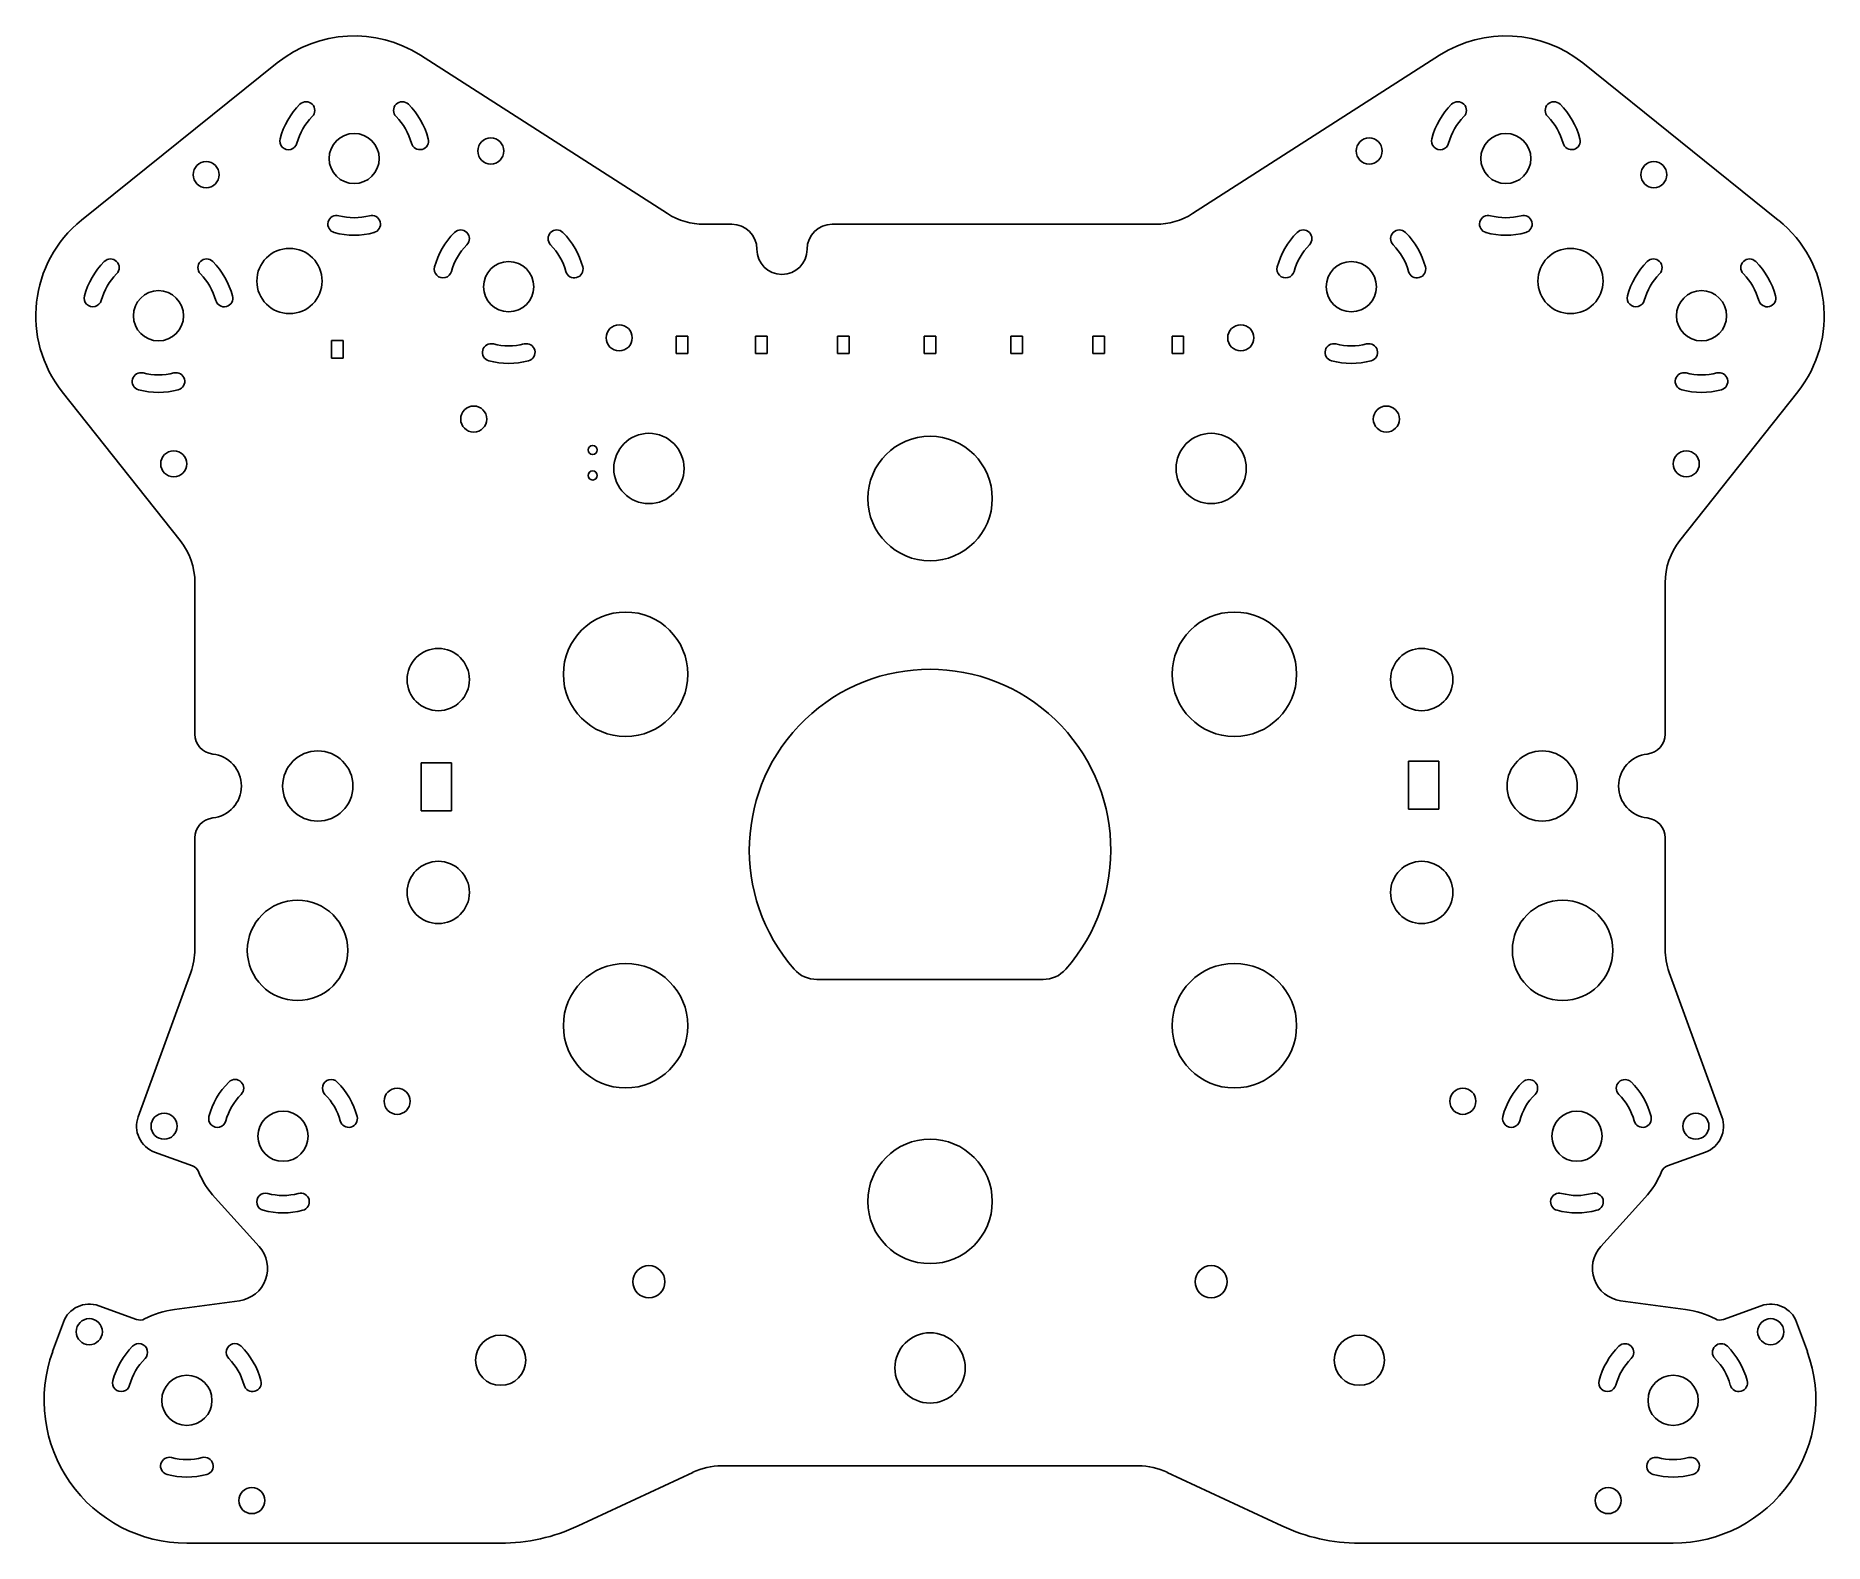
# Model space of a CAD drawing. Extents: x 17 to 195, y 27 to 177.
import ezdxf

# ---------------------------------------------------------------- set-up
doc = ezdxf.new("R2010")
doc.units = 0
doc.header["$MEASUREMENT"] = 0
doc.layers.add('VISIBLE', color=7, linetype='CONTINUOUS')

msp = doc.modelspace()

# ---------------------------------------------------------------- linework, layer by layer
at = {"layer": 'VISIBLE'}
for p, q in [((21.55, 159.05), (41.03, 174.71)), ((55.29, 175.47), (79.89, 159.71)), ((132.2, 159.71), (156.8, 175.47)), ((171.06, 174.71), (190.54, 159.05)), ((83.55, 158.64), (86.3, 158.64)), ((96.3, 158.64), (128.54, 158.64)), ((46.45, 147.06), (46.45, 145.31)), ((47.6, 147.06), (46.45, 147.06)), ((47.6, 145.31), (47.6, 147.06)), ((81.92, 147.5), (80.77, 147.5)), ((80.77, 147.5), (80.77, 145.75)), ((81.92, 145.75), (81.92, 147.5)), ((89.82, 147.5), (88.67, 147.5)), ((88.67, 147.5), (88.67, 145.75)), ((89.82, 145.75), (89.82, 147.5)), ((97.99, 147.5), (96.84, 147.5)), ((96.84, 147.5), (96.84, 145.75)), ((97.99, 145.75), (97.99, 147.5)), ((106.62, 147.5), (105.47, 147.5)), ((105.47, 147.5), (105.47, 145.75)), ((106.62, 145.75), (106.62, 147.5)), ((115.25, 147.5), (114.1, 147.5)), ((114.1, 147.5), (114.1, 145.75)), ((115.25, 145.75), (115.25, 147.5)), ((123.42, 147.5), (122.26, 147.5)), ((122.26, 147.5), (122.26, 145.75)), ((123.42, 145.75), (123.42, 147.5)), ((131.31, 147.5), (130.16, 147.5)), ((130.16, 147.5), (130.16, 145.75)), ((131.31, 145.75), (131.31, 147.5)), ((46.45, 145.31), (47.6, 145.31)), ((80.77, 145.75), (81.92, 145.75)), ((88.67, 145.75), (89.82, 145.75)), ((96.84, 145.75), (97.99, 145.75)), ((105.47, 145.75), (106.62, 145.75)), ((114.1, 145.75), (115.25, 145.75)), ((122.26, 145.75), (123.42, 145.75)), ((130.16, 145.75), (131.31, 145.75)), ((31.36, 127.13), (19.62, 141.93)), ((192.47, 141.93), (180.74, 127.13)), ((32.82, 107.85), (32.82, 122.92)), ((179.27, 122.92), (179.27, 107.85)), ((153.71, 105.16), (153.71, 100.36)), ((156.71, 105.16), (153.71, 105.16)), ((156.71, 100.36), (156.71, 105.16)), ((58.38, 105), (55.38, 105)), ((55.38, 105), (55.38, 100.2)), ((58.38, 100.2), (58.38, 105)), ((55.38, 100.2), (58.38, 100.2)), ((153.71, 100.36), (156.71, 100.36)), ((32.82, 86.44), (32.82, 97.51)), ((179.27, 97.51), (179.27, 86.44)), ((27.18, 69.74), (32.41, 84.12)), ((179.68, 84.12), (184.91, 69.74)), ((94.78, 83.41), (117.31, 83.41)), ((32.59, 64.84), (28.82, 66.21)), ((183.27, 66.21), (179.5, 64.84)), ((39.23, 56.83), (34.84, 61.65)), ((177.25, 61.65), (172.87, 56.83)), ((23.25, 50.92), (27.02, 49.55)), ((30.8, 50.54), (37.26, 51.42)), ((174.83, 51.42), (181.29, 50.54)), ((185.07, 49.55), (188.84, 50.92)), ((18.66, 46.35), (19.73, 49.27)), ((192.36, 49.27), (193.43, 46.35)), ((82.42, 34.32), (71.01, 28.98)), ((126.8, 34.96), (85.29, 34.96)), ((141.08, 28.98), (129.67, 34.32)), ((63.28, 27.26), (32.03, 27.26)), ((180.06, 27.26), (148.81, 27.26))]:
    msp.add_line(p, q, dxfattribs=at)
msp.add_lwpolyline([(36.21, 73.2, 0.131644), (34.23, 69.77, 1.000149), (35.91, 69.32, -0.13169), (37.44, 71.97, 0.999497), (36.21, 73.2)], format="xyb", dxfattribs=at)
at = {"layer": 'VISIBLE', "flags": 128}
msp.add_lwpolyline([(48.98, 69.77, -0.999316), (47.31, 69.32, 0.131645), (45.78, 71.97, -1.00078), (47.01, 73.2, -0.131652)], format="xyb", close=True, dxfattribs=at)
at = {"layer": 'VISIBLE'}
for points in [[(39.63, 60.42, 0.131661), (43.58, 60.42, 0.999851), (43.13, 62.1, -0.131653), (40.08, 62.1, 1.000001)], [(27.86, 45.66, 1.000364), (26.63, 46.89, 0.131623), (24.65, 43.46, 1.000149), (26.33, 43.01, -0.131652)], [(37.43, 46.89, 1.000503), (36.2, 45.66, -0.131666), (37.73, 43.01, 0.999316), (39.41, 43.46, 0.131653)], [(33.56, 35.79, -0.131653), (30.5, 35.79, 1), (30.05, 34.11, 0.131661), (34.01, 34.11, 0.99985)]]:
    msp.add_lwpolyline(points, format="xyb", close=True, dxfattribs=at)
for centre, radius in [((48.69, 165.18), 2.5), ((163.4, 165.18), 2.5), ((62.3, 165.93), 1.3), ((149.79, 165.93), 1.3), ((33.95, 163.57), 1.3), ((178.14, 163.57), 1.3), ((42.25, 152.98), 3.25), ((169.84, 152.98), 3.25), ((64.08, 152.41), 2.5), ((148.01, 152.41), 2.5), ((29.2, 149.52), 2.5), ((182.89, 149.52), 2.5), ((75.09, 147.32), 1.3), ((137, 147.32), 1.3), ((60.6, 139.23), 1.3), ((151.5, 139.23), 1.3), ((78.05, 134.31), 3.5), ((106.05, 131.31), 6.2), ((134.05, 134.31), 3.5), ((30.72, 134.77), 1.3), ((72.45, 136.15), 0.45), ((181.37, 134.77), 1.3), ((72.45, 133.61), 0.45), ((75.73, 113.81), 6.2), ((136.36, 113.81), 6.2), ((57.07, 113.28), 3.1), ((155.02, 113.28), 3.1), ((45.07, 102.68), 3.5), ((167.02, 102.68), 3.5), ((57.07, 92.08), 3.1), ((155.02, 92.08), 3.1), ((43.05, 86.31), 5), ((169.05, 86.31), 5), ((75.73, 78.81), 6.2), ((136.36, 78.81), 6.2), ((52.97, 71.28), 1.3), ((159.12, 71.28), 1.3), ((29.76, 68.8), 1.3), ((41.61, 67.8), 2.5), ((170.48, 67.8), 2.5), ((182.33, 68.8), 1.3), ((106.05, 61.31), 6.2), ((78.05, 53.31), 1.6), ((134.05, 53.31), 1.6), ((22.31, 48.33), 1.3), ((106.05, 44.72), 3.5), ((189.78, 48.33), 1.3), ((63.28, 45.49), 2.5), ((148.81, 45.49), 2.5), ((32.03, 41.49), 2.5), ((180.06, 41.49), 2.5), ((38.5, 31.51), 1.3), ((173.59, 31.51), 1.3)]:
    msp.add_circle(centre, radius, dxfattribs=at)
for centre, radius, start, end in [((48.69, 165.18), 12.22, 57.3481, 128.7823), ((163.4, 165.18), 12.22, 51.2177, 122.6519), ((48.69, 165.18), 7.64, 135, 165), ((48.69, 165.18), 5.9, 135, 165), ((43.9, 169.97), 0.868, 315, 135), ((53.48, 169.97), 0.868, 45, 225), ((48.69, 165.18), 5.9, 15, 45), ((48.69, 165.18), 7.64, 15, 45), ((163.4, 165.18), 7.64, 135, 165), ((163.4, 165.18), 5.9, 135, 165), ((158.61, 169.97), 0.868, 315, 135), ((168.19, 169.97), 0.868, 45, 225), ((163.4, 165.18), 5.9, 15, 45), ((163.4, 165.18), 7.64, 15, 45), ((42.15, 166.93), 0.868, 165, 345), ((55.23, 166.93), 0.868, 195, 15), ((156.86, 166.93), 0.868, 165, 345), ((169.94, 166.93), 0.868, 195, 15), ((29.2, 149.52), 12.22, 128.7822, 218.4024), ((46.94, 158.64), 0.868, 75, 255), ((48.69, 165.18), 5.9, 255, 285), ((50.44, 158.64), 0.868, 285, 105), ((83.55, 165.41), 6.78, 237.3484, 270), ((86.3, 156.14), 2.5, 0.0005, 89.9995), ((96.3, 156.14), 2.5, 90.0002, 179.9998), ((128.54, 165.41), 6.78, 270.0002, 302.6514), ((161.65, 158.64), 0.868, 75, 255), ((163.4, 165.18), 5.9, 255, 285), ((165.15, 158.64), 0.868, 285, 105), ((182.89, 149.52), 12.22, 321.5976, 51.2178), ((48.69, 165.18), 7.64, 255, 285), ((64.08, 152.41), 7.64, 135, 165), ((59.3, 157.2), 0.868, 315, 135), ((68.87, 157.2), 0.868, 45, 225), ((64.08, 152.41), 7.64, 15, 45), ((148.01, 152.41), 7.64, 135, 165), ((143.22, 157.2), 0.868, 315, 135), ((152.79, 157.2), 0.868, 45, 225), ((148.01, 152.41), 7.64, 15, 45), ((163.4, 165.18), 7.64, 255, 285), ((24.42, 154.31), 0.868, 315, 135), ((33.99, 154.31), 0.868, 45, 225), ((64.08, 152.41), 5.9, 135, 165), ((64.08, 152.41), 5.9, 15, 45), ((91.3, 156.14), 2.5, 180, 359.9999), ((148.01, 152.41), 5.9, 135, 165), ((148.01, 152.41), 5.9, 15, 45), ((178.1, 154.31), 0.868, 315, 135), ((187.67, 154.31), 0.868, 45, 225), ((29.2, 149.52), 7.64, 135, 165), ((29.2, 149.52), 5.9, 135, 165), ((29.2, 149.52), 5.9, 15, 45), ((29.2, 149.52), 7.64, 15, 45), ((57.54, 154.16), 0.868, 165, 345), ((70.62, 154.16), 0.868, 195, 15), ((141.47, 154.16), 0.868, 165, 345), ((154.55, 154.16), 0.868, 195, 15), ((182.89, 149.52), 7.64, 135, 165), ((182.89, 149.52), 5.9, 135, 165), ((182.89, 149.52), 5.9, 15, 45), ((182.89, 149.52), 7.64, 15, 45), ((22.66, 151.28), 0.868, 165, 345), ((35.74, 151.28), 0.868, 195, 15), ((176.35, 151.28), 0.868, 165, 345), ((189.43, 151.28), 0.868, 195, 15), ((62.33, 145.87), 0.868, 75, 255), ((64.08, 152.41), 5.9, 255, 285), ((65.84, 145.87), 0.868, 285, 105), ((146.26, 145.87), 0.868, 75, 255), ((148.01, 152.41), 5.9, 255, 285), ((149.76, 145.87), 0.868, 285, 105), ((64.08, 152.41), 7.64, 255, 285), ((148.01, 152.41), 7.64, 255, 285), ((27.45, 142.98), 0.868, 75, 255), ((29.2, 149.52), 5.9, 255, 285), ((30.95, 142.98), 0.868, 285, 105), ((181.14, 142.98), 0.868, 75, 255), ((182.89, 149.52), 5.9, 255, 285), ((184.64, 142.98), 0.868, 285, 105), ((29.2, 149.52), 7.64, 255, 285), ((182.89, 149.52), 7.64, 255, 285), ((26.05, 122.92), 6.78, 360, 38.4023), ((186.05, 122.92), 6.78, 141.5977, 180), ((106.05, 96.31), 18, 318.7001, 221.2999), ((34.82, 107.85), 2, 179.9998, 263.8286), ((177.27, 107.85), 2, 276.1716, 0.0002), ((34.26, 102.68), 3.2, 276.1718, 83.8282), ((177.83, 102.68), 3.2, 96.1718, 263.8282), ((34.82, 97.51), 2, 96.1716, 180.0002), ((177.27, 97.51), 2, 0.0003, 83.8281), ((26.05, 86.44), 6.78, 340, 0.0002), ((186.05, 86.44), 6.78, 179.9998, 200), ((94.78, 86.41), 3, 221.3001, 269.9999), ((117.31, 86.41), 3, 270.0001, 318.6999), ((170.48, 67.8), 7.64, 135, 165), ((165.7, 72.58), 0.868, 315, 135), ((175.27, 72.58), 0.868, 45, 225), ((170.48, 67.8), 7.64, 15, 45), ((170.48, 67.8), 5.9, 135, 165), ((170.48, 67.8), 5.9, 15, 45), ((29.76, 68.8), 2.75, 160, 250), ((163.94, 69.55), 0.868, 165, 345), ((177.02, 69.55), 0.868, 195, 15), ((182.33, 68.8), 2.75, 290, 20), ((32.25, 63.9), 1, 22.592, 70.0003), ((41.61, 67.8), 9.14, 202.5924, 222.2372), ((170.48, 67.8), 9.14, 317.7628, 337.4076), ((179.84, 63.9), 1, 109.9997, 157.4077), ((168.73, 61.26), 0.868, 75, 255), ((170.48, 67.8), 5.9, 255, 285), ((172.24, 61.26), 0.868, 285, 105), ((170.48, 67.8), 7.64, 255, 285), ((36.82, 54.64), 3.25, 277.7626, 42.2374), ((175.27, 54.64), 3.25, 137.7627, 262.2373), ((22.31, 48.33), 2.75, 70.0001, 159.9991), ((32.03, 41.49), 9.14, 97.7627, 117.4078), ((180.06, 41.49), 9.14, 62.5924, 82.2371), ((189.78, 48.33), 2.75, 20.0009, 109.9999), ((27.36, 50.49), 1, 249.9996, 297.4079), ((184.73, 50.49), 1, 242.5918, 290.0004), ((32.03, 41.49), 14.22, 160, 270), ((180.06, 41.49), 7.64, 135, 165), ((175.27, 46.27), 0.868, 315, 135), ((180.06, 41.49), 14.22, 270, 20), ((184.85, 46.27), 0.868, 45, 225), ((180.06, 41.49), 7.64, 15, 45), ((180.06, 41.49), 5.9, 135, 165), ((180.06, 41.49), 5.9, 15, 45), ((173.52, 43.24), 0.868, 165, 345), ((186.6, 43.24), 0.868, 195, 15), ((178.31, 34.95), 0.868, 75, 255), ((180.06, 41.49), 5.9, 255, 285), ((181.81, 34.95), 0.868, 285, 105), ((85.29, 28.19), 6.78, 90, 115.0844), ((126.8, 28.19), 6.78, 64.9156, 90), ((180.06, 41.49), 7.64, 255, 285), ((63.28, 45.49), 18.22, 270, 295.0844), ((148.81, 45.49), 18.22, 244.9156, 270)]:
    msp.add_arc(centre, radius, start, end, dxfattribs=at)

doc.saveas('drawing.dxf')
